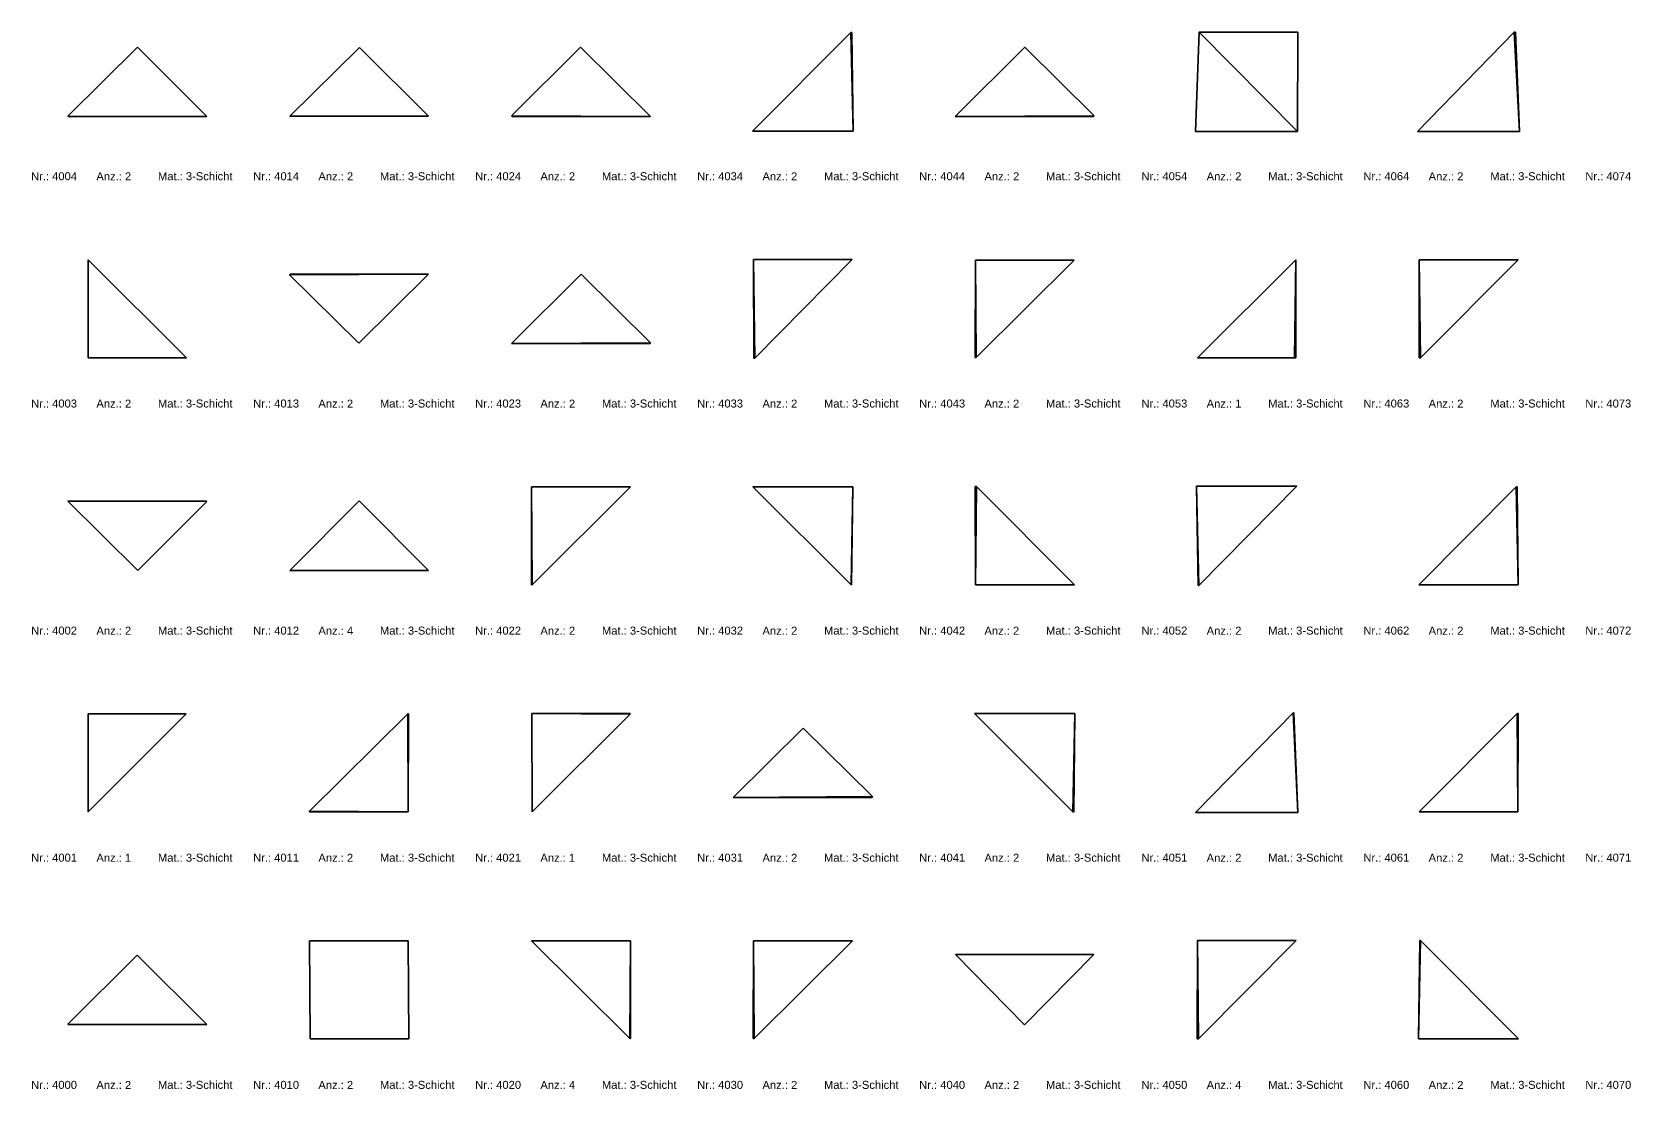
# Model space of a CAD drawing. Header units: millimetres. Extents: x -1099 to 66227, y -20588 to 1633.
# Drawn here: x -1099 to 15115, y -20588 to -9878 of the extents above; entities that cross this region are included whole.
import ezdxf

# ---------------------------------------------------------------- set-up
doc = ezdxf.new("R2010")
doc.units = ezdxf.units.MM
doc.header["$LTSCALE"] = 12.5
doc.layers.add('CURVES', color=1, linetype='Continuous', true_color=0xff0000)
doc.layers.add('TEXT', color=1, linetype='Continuous', true_color=0xff0000)
doc.styles.add('ARIAL_REGULAR', font='arial.ttf')

msp = doc.modelspace()

# ---------------------------------------------------------------- texts
at = {"layer": 'TEXT', "attachment_point": 7, "style": 'ARIAL_REGULAR'}
for s, insert, char_height, width in [('Nr.: 4004', (-1109, -11381), 81.1, 1078.73), ('Anz.: 2', (-446, -11381), 81.1, 853.81), ('Mat.: 3-Schicht', (178, -11381), 81.15, 1665.28), ('Nr.: 4014', (1143, -11381), 81.1, 1078.73), ('Anz.: 2', (1805, -11381), 81.1, 853.81), ('Mat.: 3-Schicht', (2429, -11381), 81.15, 1665.28), ('Nr.: 4024', (3394, -11381), 81.1, 1078.73), ('Anz.: 2', (4056, -11381), 81.1, 853.81), ('Mat.: 3-Schicht', (4680, -11381), 81.15, 1665.28), ('Nr.: 4034', (5645, -11381), 81.1, 1078.73), ('Anz.: 2', (6308, -11381), 81.1, 853.81), ('Mat.: 3-Schicht', (6932, -11381), 81.15, 1665.28), ('Nr.: 4044', (7897, -11381), 81.1, 1078.73), ('Anz.: 2', (8559, -11381), 81.1, 853.81), ('Mat.: 3-Schicht', (9183, -11381), 81.15, 1665.28), ('Nr.: 4054', (10150, -11381), 81.1, 1078.73), ('Anz.: 2', (10812, -11381), 81.1, 853.81), ('Mat.: 3-Schicht', (11436, -11381), 81.15, 1665.28), ('Nr.: 4064', (12401, -11381), 81.1, 1078.73), ('Anz.: 2', (13063, -11381), 81.1, 853.81), ('Mat.: 3-Schicht', (13688, -11381), 81.15, 1665.28), ('Nr.: 4074', (14652, -11381), 81.1, 1078.73), ('Nr.: 4003', (-1109, -13684), 81.1, 1079.61), ('Anz.: 2', (-446, -13684), 81.1, 853.81), ('Mat.: 3-Schicht', (178, -13684), 81.15, 1665.28), ('Nr.: 4013', (1143, -13684), 81.1, 1079.61), ('Anz.: 2', (1805, -13684), 81.1, 853.81), ('Mat.: 3-Schicht', (2429, -13684), 81.15, 1665.28), ('Nr.: 4023', (3394, -13684), 81.1, 1079.61), ('Anz.: 2', (4056, -13684), 81.1, 853.81), ('Mat.: 3-Schicht', (4680, -13684), 81.15, 1665.28), ('Nr.: 4033', (5645, -13684), 81.1, 1079.61), ('Anz.: 2', (6308, -13684), 81.1, 853.81), ('Mat.: 3-Schicht', (6932, -13684), 81.15, 1665.28), ('Nr.: 4043', (7897, -13684), 81.1, 1079.61), ('Anz.: 2', (8559, -13684), 81.1, 853.81), ('Mat.: 3-Schicht', (9183, -13684), 81.15, 1665.28), ('Nr.: 4053', (10150, -13684), 81.1, 1079.61), ('Anz.: 1', (10812, -13684), 81.1, 824.7), ('Mat.: 3-Schicht', (11436, -13684), 81.15, 1665.28), ('Nr.: 4063', (12401, -13684), 81.1, 1079.61), ('Anz.: 2', (13063, -13684), 81.1, 853.81), ('Mat.: 3-Schicht', (13688, -13684), 81.15, 1665.28), ('Nr.: 4073', (14652, -13684), 81.1, 1079.61), ('Nr.: 4002', (-1109, -15985), 81.1, 1077.85), ('Anz.: 2', (-446, -15985), 81.1, 853.81), ('Mat.: 3-Schicht', (178, -15985), 81.15, 1665.28), ('Nr.: 4012', (1143, -15985), 81.1, 1077.85), ('Anz.: 4', (1805, -15985), 81.1, 854.69), ('Mat.: 3-Schicht', (2429, -15985), 81.15, 1665.28), ('Nr.: 4022', (3394, -15985), 81.1, 1077.85), ('Anz.: 2', (4056, -15985), 81.1, 853.81), ('Mat.: 3-Schicht', (4680, -15985), 81.15, 1665.28), ('Nr.: 4032', (5645, -15985), 81.1, 1077.85), ('Anz.: 2', (6308, -15985), 81.1, 853.81), ('Mat.: 3-Schicht', (6932, -15985), 81.15, 1665.28), ('Nr.: 4042', (7897, -15985), 81.1, 1077.85), ('Anz.: 2', (8559, -15985), 81.1, 853.81), ('Mat.: 3-Schicht', (9183, -15985), 81.15, 1665.28), ('Nr.: 4052', (10150, -15985), 81.1, 1077.85), ('Anz.: 2', (10812, -15985), 81.1, 853.81), ('Mat.: 3-Schicht', (11436, -15985), 81.15, 1665.28), ('Nr.: 4062', (12401, -15985), 81.1, 1077.85), ('Anz.: 2', (13063, -15985), 81.1, 853.81), ('Mat.: 3-Schicht', (13688, -15985), 81.15, 1665.28), ('Nr.: 4072', (14652, -15985), 81.1, 1077.85), ('Nr.: 4001', (-1109, -18286), 81.1, 1048.74), ('Anz.: 1', (-446, -18286), 81.1, 824.7), ('Mat.: 3-Schicht', (178, -18286), 81.15, 1665.28), ('Nr.: 4011', (1143, -18286), 81.1, 1048.74), ('Anz.: 2', (1805, -18286), 81.1, 853.81), ('Mat.: 3-Schicht', (2429, -18286), 81.15, 1665.28), ('Nr.: 4021', (3394, -18286), 81.1, 1048.74), ('Anz.: 1', (4056, -18286), 81.1, 824.7), ('Mat.: 3-Schicht', (4680, -18286), 81.15, 1665.28), ('Nr.: 4031', (5645, -18286), 81.1, 1048.74), ('Anz.: 2', (6308, -18286), 81.1, 853.81), ('Mat.: 3-Schicht', (6932, -18286), 81.15, 1665.28), ('Nr.: 4041', (7897, -18286), 81.1, 1048.74), ('Anz.: 2', (8559, -18286), 81.1, 853.81), ('Mat.: 3-Schicht', (9183, -18286), 81.15, 1665.28), ('Nr.: 4051', (10150, -18286), 81.1, 1048.74), ('Anz.: 2', (10812, -18286), 81.1, 853.81), ('Mat.: 3-Schicht', (11436, -18286), 81.15, 1665.28), ('Nr.: 4061', (12401, -18286), 81.1, 1048.74), ('Anz.: 2', (13063, -18286), 81.1, 853.81), ('Mat.: 3-Schicht', (13688, -18286), 81.15, 1665.28), ('Nr.: 4071', (14652, -18286), 81.1, 1048.74), ('Nr.: 4000', (-1109, -20588), 81.1, 1079.61), ('Anz.: 2', (-446, -20588), 81.1, 853.81), ('Mat.: 3-Schicht', (178, -20588), 81.15, 1665.28), ('Nr.: 4010', (1143, -20588), 81.1, 1079.61), ('Anz.: 2', (1805, -20588), 81.1, 853.81), ('Mat.: 3-Schicht', (2429, -20588), 81.15, 1665.28), ('Nr.: 4020', (3394, -20588), 81.1, 1079.61), ('Anz.: 4', (4056, -20588), 81.1, 854.69), ('Mat.: 3-Schicht', (4680, -20588), 81.15, 1665.28), ('Nr.: 4030', (5645, -20588), 81.1, 1079.61), ('Anz.: 2', (6308, -20588), 81.1, 853.81), ('Mat.: 3-Schicht', (6932, -20588), 81.15, 1665.28), ('Nr.: 4040', (7897, -20588), 81.1, 1079.61), ('Anz.: 2', (8559, -20588), 81.1, 853.81), ('Mat.: 3-Schicht', (9183, -20588), 81.15, 1665.28), ('Nr.: 4050', (10150, -20588), 81.1, 1079.61), ('Anz.: 4', (10812, -20588), 81.1, 854.69), ('Mat.: 3-Schicht', (11436, -20588), 81.15, 1665.28), ('Nr.: 4060', (12401, -20588), 81.1, 1079.61), ('Anz.: 2', (13063, -20588), 81.1, 853.81), ('Mat.: 3-Schicht', (13688, -20588), 81.15, 1665.28), ('Nr.: 4070', (14652, -20588), 81.1, 1079.61)]:
    msp.add_mtext(s, dxfattribs=dict(at, insert=insert, char_height=char_height, width=width))

# ---------------------------------------------------------------- meshes
at = {"layer": 'CURVES'}
mesh = msp.add_polyface(dxfattribs=at)
corners = [(7214, -9883), (7214, -9883), (7214, -9883), (7204, -9883), (7204, -9883), (7204, -9883), (7204, -9883, 100), (7204, -9883, 100), (7204, -9883, 100), (7214, -9883, 100), (7214, -9883, 100), (7214, -9883, 100), (6208, -10882), (6208, -10882), (6208, -10882), (6208, -10882, 100), (6208, -10882, 100), (6208, -10882, 100), (7227, -10882), (7227, -10882), (7227, -10882), (7227, -10882, 100), (7227, -10882, 100), (7227, -10882, 100)]
mesh.append_faces([[corners[k] for k in face] for face in [(9, 0, 4, 7), (8, 3, 13, 15), (16, 12, 19, 21), (22, 18, 1, 11), (5, 20, 14, 14), (20, 5, 2, 2), (23, 6, 17, 17), (6, 23, 10, 10)]])
mesh = msp.add_polyface(dxfattribs=at)
corners = [(11736, -9879), (11736, -9879), (11736, -9879), (10736, -9880), (10736, -9880), (10736, -9880), (10736, -9880, 100), (10736, -9880, 100), (10736, -9880, 100), (11736, -9879, 100), (11736, -9879, 100), (11736, -9879, 100), (10700, -10886), (10700, -10886), (10700, -10886), (10700, -10886, 100), (10700, -10886, 100), (10700, -10886, 100), (11733, -10886), (11733, -10886), (11733, -10886), (11733, -10886, 100), (11733, -10886, 100), (11733, -10886, 100)]
mesh.append_faces([[corners[k] for k in face] for face in [(9, 0, 4, 7), (8, 3, 13, 15), (16, 12, 19, 21), (22, 18, 1, 11), (5, 20, 14, 14), (20, 5, 2, 2), (23, 6, 17, 17), (6, 23, 10, 10)]])
mesh = msp.add_polyface(dxfattribs=at)
corners = [(13944, -9878), (13944, -9878), (13944, -9878), (13931, -9878), (13931, -9878), (13931, -9878), (13931, -9878, 100), (13931, -9878, 100), (13931, -9878, 100), (13944, -9878, 100), (13944, -9878, 100), (13944, -9878, 100), (12950, -10887), (12950, -10887), (12950, -10887), (12950, -10887, 100), (12950, -10887, 100), (12950, -10887, 100), (13986, -10887), (13986, -10887), (13986, -10887), (13986, -10887, 100), (13986, -10887, 100), (13986, -10887, 100)]
mesh.append_faces([[corners[k] for k in face] for face in [(9, 0, 4, 7), (8, 3, 13, 15), (16, 12, 19, 21), (22, 18, 1, 11), (5, 20, 14, 14), (20, 5, 2, 2), (23, 6, 17, 17), (6, 23, 10, 10)]])
mesh = msp.add_polyface(dxfattribs=at)
corners = [(673, -10733), (673, -10733), (673, -10733), (-31, -10031), (-31, -10031), (-31, -10031), (-31, -10031, 100), (-31, -10031, 100), (-31, -10031, 100), (673, -10733, 100), (673, -10733, 100), (673, -10733, 100), (-737, -10729), (-737, -10729), (-737, -10729), (-737, -10729, 100), (-737, -10729, 100), (-737, -10729, 100), (-732, -10734), (-732, -10734), (-732, -10734), (-732, -10734, 100), (-732, -10734, 100), (-732, -10734, 100), (673, -10734), (673, -10734), (673, -10734), (673, -10734, 100), (673, -10734, 100), (673, -10734, 100)]
mesh.append_faces([[corners[k] for k in face] for face in [(0, 4, 7, 9), (8, 3, 13, 15), (16, 12, 19, 21), (22, 18, 25, 28), (1, 29, 24, 24), (29, 1, 11, 11), (2, 26, 20, 20), (5, 2, 14, 14), (20, 14, 2, 2), (10, 17, 23, 23), (6, 17, 10, 10), (27, 10, 23, 23)]])
mesh = msp.add_polyface(dxfattribs=at)
corners = [(2920, -10731), (2920, -10731), (2920, -10731), (2223, -10034), (2223, -10034), (2223, -10034), (2223, -10034, 100), (2223, -10034, 100), (2223, -10034, 100), (2920, -10731, 100), (2920, -10731, 100), (2920, -10731, 100), (1516, -10731), (1516, -10731), (1516, -10731), (1516, -10731, 100), (1516, -10731, 100), (1516, -10731, 100), (2920, -10731), (2920, -10731), (2920, -10731), (2920, -10731, 100), (2920, -10731, 100), (2920, -10731, 100)]
mesh.append_faces([[corners[k] for k in face] for face in [(0, 4, 7, 9), (15, 8, 3, 13), (12, 19, 21, 16), (18, 1, 11, 22), (2, 20, 14, 14), (14, 5, 2, 2), (10, 6, 17, 17), (17, 23, 10, 10)]])
mesh = msp.add_polyface(dxfattribs=at)
corners = [(4464, -10031), (4464, -10031), (4464, -10031), (3763, -10727), (3763, -10727), (3763, -10727), (3763, -10727, 100), (3763, -10727, 100), (3763, -10727, 100), (4464, -10031, 100), (4464, -10031, 100), (4464, -10031, 100), (3770, -10734), (3770, -10734), (3770, -10734), (3770, -10734, 100), (3770, -10734, 100), (3770, -10734, 100), (5174, -10734), (5174, -10734), (5174, -10734), (5174, -10734, 100), (5174, -10734, 100), (5174, -10734, 100)]
mesh.append_faces([[corners[k] for k in face] for face in [(7, 9, 0, 4), (8, 3, 13, 15), (16, 12, 19, 21), (11, 22, 18, 18), (18, 1, 11, 11), (5, 20, 14, 14), (20, 5, 2, 2), (23, 6, 17, 17), (6, 23, 10, 10)]])
mesh = msp.add_polyface(dxfattribs=at)
corners = [(9673, -10726), (9673, -10726), (9673, -10726), (8970, -10032), (8970, -10032), (8970, -10032), (8970, -10032, 100), (8970, -10032, 100), (8970, -10032, 100), (9673, -10726, 100), (9673, -10726, 100), (9673, -10726, 100), (8263, -10733), (8263, -10733), (8263, -10733), (8263, -10733, 100), (8263, -10733, 100), (8263, -10733, 100), (9665, -10733), (9665, -10733), (9665, -10733), (9665, -10733, 100), (9665, -10733, 100), (9665, -10733, 100)]
mesh.append_faces([[corners[k] for k in face] for face in [(9, 0, 4, 7), (15, 8, 3, 13), (21, 16, 12, 19), (18, 1, 11, 22), (2, 20, 14, 14), (14, 5, 2, 2), (10, 6, 17, 17), (17, 23, 10, 10)]])
mesh = msp.add_polyface(dxfattribs=at)
corners = [(466, -13178), (466, -13178), (466, -13178), (-529, -12185), (-529, -12185), (-529, -12185), (-529, -12185, 100), (-529, -12185, 100), (-529, -12185, 100), (466, -13178, 100), (466, -13178, 100), (466, -13178, 100), (-529, -13180), (-529, -13180), (-529, -13180), (-529, -13180, 100), (-529, -13180, 100), (-529, -13180, 100), (466, -13180), (466, -13180), (466, -13180), (466, -13180, 100), (466, -13180, 100), (466, -13180, 100)]
mesh.append_faces([[corners[k] for k in face] for face in [(7, 9, 0, 4), (3, 13, 15, 8), (12, 19, 21, 16), (22, 18, 1, 11), (2, 20, 14, 14), (14, 5, 2, 2), (10, 6, 17, 17), (17, 23, 10, 10)]])
mesh = msp.add_polyface(dxfattribs=at)
corners = [(7219, -12182), (7219, -12182), (7219, -12182), (6217, -12182), (6217, -12182), (6217, -12182), (6217, -12182, 100), (6217, -12182, 100), (6217, -12182, 100), (7219, -12182, 100), (7219, -12182, 100), (7219, -12182, 100), (6220, -13183), (6220, -13183), (6220, -13183), (6220, -13183, 100), (6220, -13183, 100), (6220, -13183, 100), (6229, -13183), (6229, -13183), (6229, -13183), (6229, -13183, 100), (6229, -13183, 100), (6229, -13183, 100)]
mesh.append_faces([[corners[k] for k in face] for face in [(0, 4, 7, 9), (15, 8, 3, 13), (21, 16, 12, 19), (11, 22, 18, 1), (5, 20, 14, 14), (20, 5, 2, 2), (23, 6, 17, 17), (6, 23, 10, 10)]])
mesh = msp.add_polyface(dxfattribs=at)
corners = [(9469, -12189), (9469, -12189), (9469, -12189), (8469, -12189), (8469, -12189), (8469, -12189), (8469, -12189, 100), (8469, -12189, 100), (8469, -12189, 100), (9469, -12189, 100), (9469, -12189, 100), (9469, -12189, 100), (8466, -13177), (8466, -13177), (8466, -13177), (8466, -13177, 100), (8466, -13177, 100), (8466, -13177, 100), (8475, -13177), (8475, -13177), (8475, -13177), (8475, -13177, 100), (8475, -13177, 100), (8475, -13177, 100)]
mesh.append_faces([[corners[k] for k in face] for face in [(0, 4, 7, 9), (15, 8, 3, 13), (16, 12, 19, 21), (18, 1, 11, 22), (5, 20, 14, 14), (20, 5, 2, 2), (23, 6, 17, 17), (6, 23, 10, 10)]])
mesh = msp.add_polyface(dxfattribs=at)
corners = [(11218, -13179, 50), (10969, -13179, 50), (11706, -13179, 50), (11706, -13179, 25), (11585, -13179, 50), (11218, -13179, 25), (11585, -13179, 25), (11706, -13179, 12), (11704, -13179, 25), (11585, -13179, 12), (11704, -13179, 12), (11710, -13179, 50), (11710, -13179, 25), (11704, -13179, 6), (11676, -13179, 12), (11585, -13179, 6), (11676, -13179, 6), (11401, -13179, 25), (11218, -13179, 12), (11401, -13179, 12), (11094, -13179, 50), (10969, -13179, 25), (11094, -13179, 25), (11706, -13179, 75), (11710, -13179, 75), (11218, -13179, 75), (11585, -13179, 75), (11706, -13179, 88), (11585, -13179, 88), (11704, -13179, 75), (11704, -13179, 88), (11704, -13179, 94), (11585, -13179, 94), (11676, -13179, 88), (11676, -13179, 94), (11218, -13179, 88), (11401, -13179, 75), (11401, -13179, 88), (10969, -13179, 75), (11094, -13179, 75), (11715, -12186), (11715, -12186), (11715, -12186), (10721, -13179), (10721, -13179), (10721, -13179), (10721, -13179, 100), (10721, -13179, 100), (10721, -13179, 100), (11715, -12186, 100), (11715, -12186, 100), (11715, -12186, 100), (11715, -13179), (11715, -13179), (11715, -13179), (11715, -13179, 100), (11715, -13179, 100), (11715, -13179, 100), (11703, -13179), (11703, -13179), (11703, -13179, 100), (11703, -13179, 100)]
mesh.append_faces([[corners[k] for k in face] for face in [(47, 49, 40, 44), (39, 38, 1, 20), (25, 39, 20, 0), (0, 20, 22, 5), (20, 1, 21, 22), (24, 23, 2, 11), (34, 32, 28, 33), (31, 34, 33, 30), (33, 28, 26, 26), (29, 30, 33, 33), (26, 29, 33, 33), (27, 30, 29, 23), (37, 35, 25, 36), (28, 37, 36, 26), (36, 25, 0, 0), (4, 26, 36, 36), (0, 4, 36, 36), (29, 26, 4, 4), (2, 23, 29, 29), (4, 2, 29, 29), (8, 3, 2, 2), (4, 6, 8, 8), (2, 4, 8, 8), (17, 6, 4, 4), (0, 5, 17, 17), (4, 0, 17, 17), (6, 17, 19, 9), (17, 5, 18, 19), (3, 8, 10, 7), (14, 10, 8, 8), (6, 9, 14, 14), (8, 6, 14, 14), (10, 14, 16, 13), (14, 9, 15, 16), (11, 2, 3, 12), (21, 43, 18, 18), (58, 15, 18, 18), (18, 22, 21, 21), (22, 18, 5, 5), (1, 43, 21, 21), (9, 19, 15, 15), (18, 15, 19, 19), (58, 18, 43, 43), (48, 1, 38, 38), (39, 35, 38, 38), (48, 38, 35, 35), (43, 1, 48, 48), (39, 25, 35, 35), (32, 37, 28, 28), (35, 37, 32, 32), (60, 48, 35, 35), (32, 60, 35, 35), (13, 16, 58, 58), (15, 58, 16, 16), (7, 10, 13, 13), (13, 58, 7, 7), (12, 7, 53, 53), (58, 53, 7, 7), (7, 12, 3, 3), (12, 53, 11, 11), (27, 60, 31, 31), (34, 31, 60, 60), (31, 30, 27, 27), (32, 34, 60, 60), (55, 27, 24, 24), (23, 24, 27, 27), (11, 55, 24, 24), (60, 27, 55, 55), (55, 11, 53, 53), (52, 41, 51, 56), (42, 54, 59, 59), (59, 45, 42, 42), (50, 46, 61, 61), (61, 57, 50, 50)]])
mesh = msp.add_polyface(dxfattribs=at)
corners = [(13970, -12187), (13970, -12187), (13970, -12187), (12968, -12187), (12968, -12187), (12968, -12187), (12968, -12187, 100), (12968, -12187, 100), (12968, -12187, 100), (13970, -12187, 100), (13970, -12187, 100), (13970, -12187, 100), (12966, -13179), (12966, -13179), (12966, -13179), (12966, -13179, 100), (12966, -13179, 100), (12966, -13179, 100), (12980, -13179), (12980, -13179), (12980, -13179), (12980, -13179, 100), (12980, -13179, 100), (12980, -13179, 100)]
mesh.append_faces([[corners[k] for k in face] for face in [(9, 0, 4, 7), (8, 3, 13, 15), (12, 19, 21, 16), (22, 18, 1, 11), (5, 20, 14, 14), (20, 5, 2, 2), (23, 6, 17, 17), (6, 23, 10, 10)]])
mesh = msp.add_polyface(dxfattribs=at)
corners = [(2923, -12333), (2923, -12333), (2923, -12333), (1520, -12333), (1520, -12333), (1520, -12333), (1520, -12333, 100), (1520, -12333, 100), (1520, -12333, 100), (2923, -12333, 100), (2923, -12333, 100), (2923, -12333, 100), (1513, -12339), (1513, -12339), (1513, -12339), (1513, -12339, 100), (1513, -12339, 100), (1513, -12339, 100), (2215, -13032), (2215, -13032), (2215, -13032), (2215, -13032, 100), (2215, -13032, 100), (2215, -13032, 100)]
mesh.append_faces([[corners[k] for k in face] for face in [(9, 0, 4, 7), (8, 3, 13, 15), (16, 12, 19, 21), (22, 18, 1, 11), (2, 20, 14, 14), (14, 5, 2, 2), (10, 6, 17, 17), (17, 23, 10, 10)]])
mesh = msp.add_polyface(dxfattribs=at)
corners = [(5174, -13029), (5174, -13029), (5174, -13029), (4470, -12331), (4470, -12331), (4470, -12331), (4470, -12331, 100), (4470, -12331, 100), (4470, -12331, 100), (5174, -13029, 100), (5174, -13029, 100), (5174, -13029, 100), (3762, -13034), (3762, -13034), (3762, -13034), (3762, -13034, 100), (3762, -13034, 100), (3762, -13034, 100), (5169, -13034), (5169, -13034), (5169, -13034), (5169, -13034, 100), (5169, -13034, 100), (5169, -13034, 100)]
mesh.append_faces([[corners[k] for k in face] for face in [(7, 9, 0, 4), (3, 13, 15, 8), (21, 16, 12, 19), (11, 22, 18, 1), (2, 20, 14, 14), (14, 5, 2, 2), (10, 6, 17, 17), (17, 23, 10, 10)]])
mesh = msp.add_polyface(dxfattribs=at)
corners = [(4970, -14486), (4970, -14486), (4970, -14486), (3967, -14486), (3967, -14486), (3967, -14486), (3967, -14486, 100), (3967, -14486, 100), (3967, -14486, 100), (4970, -14486, 100), (4970, -14486, 100), (4970, -14486, 100), (3966, -15479), (3966, -15479), (3966, -15479), (3966, -15479, 100), (3966, -15479, 100), (3966, -15479, 100), (3973, -15479), (3973, -15479), (3973, -15479), (3973, -15479, 100), (3973, -15479, 100), (3973, -15479, 100)]
mesh.append_faces([[corners[k] for k in face] for face in [(9, 0, 4, 7), (8, 3, 13, 15), (16, 12, 19, 21), (22, 18, 1, 11), (5, 20, 14, 14), (20, 5, 2, 2), (23, 6, 17, 17), (6, 23, 10, 10)]])
mesh = msp.add_polyface(dxfattribs=at)
corners = [(7226, -14487), (7226, -14487), (7226, -14487), (6210, -14487), (6210, -14487), (6210, -14487), (6210, -14487, 100), (6210, -14487, 100), (6210, -14487, 100), (7226, -14487, 100), (7226, -14487, 100), (7226, -14487, 100), (7209, -15478), (7209, -15478), (7209, -15478), (7209, -15478, 100), (7209, -15478, 100), (7209, -15478, 100), (7210, -15478), (7210, -15478), (7210, -15478), (7210, -15478, 100), (7210, -15478, 100), (7210, -15478, 100)]
mesh.append_faces([[corners[k] for k in face] for face in [(0, 4, 7, 9), (17, 8, 3, 3), (3, 13, 17, 17), (15, 12, 19, 21), (18, 1, 11, 22), (2, 20, 14, 14), (14, 5, 2, 2), (10, 6, 16, 16), (16, 23, 10, 10)]])
mesh = msp.add_polyface(dxfattribs=at)
corners = [(8477, -14484), (8477, -14484), (8477, -14484), (8465, -14484), (8465, -14484), (8465, -14484), (8465, -14484, 100), (8465, -14484, 100), (8465, -14484, 100), (8477, -14484, 100), (8477, -14484, 100), (8477, -14484, 100), (8467, -15481), (8467, -15481), (8467, -15481), (8467, -15481, 100), (8467, -15481, 100), (8467, -15481, 100), (9471, -15481), (9471, -15481), (9471, -15481), (9471, -15481, 100), (9471, -15481, 100), (9471, -15481, 100)]
mesh.append_faces([[corners[k] for k in face] for face in [(9, 0, 4, 7), (8, 3, 13, 15), (16, 12, 19, 21), (22, 18, 1, 11), (2, 20, 14, 14), (14, 5, 2, 2), (10, 6, 17, 17), (17, 23, 10, 10)]])
mesh = msp.add_polyface(dxfattribs=at)
corners = [(11725, -14479), (11725, -14479), (11725, -14479), (10710, -14479), (10710, -14479), (10710, -14479), (10710, -14479, 100), (10710, -14479, 100), (10710, -14479, 100), (11725, -14479, 100), (11725, -14479, 100), (11725, -14479, 100), (10725, -15487), (10725, -15487), (10725, -15487), (10725, -15487, 100), (10725, -15487, 100), (10725, -15487, 100), (10734, -15487), (10734, -15487), (10734, -15487), (10734, -15487, 100), (10734, -15487, 100), (10734, -15487, 100)]
mesh.append_faces([[corners[k] for k in face] for face in [(9, 0, 4, 7), (3, 13, 15, 8), (21, 16, 12, 12), (12, 19, 21, 21), (11, 22, 18, 18), (18, 1, 11, 11), (5, 20, 14, 14), (20, 5, 2, 2), (23, 6, 17, 17), (6, 23, 10, 10)]])
mesh = msp.add_polyface(dxfattribs=at)
corners = [(13961, -14487), (13961, -14487), (13961, -14487), (13952, -14487), (13952, -14487), (13952, -14487), (13952, -14487, 100), (13952, -14487, 100), (13952, -14487, 100), (13961, -14487, 100), (13961, -14487, 100), (13961, -14487, 100), (12963, -15479), (12963, -15479), (12963, -15479), (12963, -15479, 100), (12963, -15479, 100), (12963, -15479, 100), (13972, -15479), (13972, -15479), (13972, -15479), (13972, -15479, 100), (13972, -15479, 100), (13972, -15479, 100)]
mesh.append_faces([[corners[k] for k in face] for face in [(9, 0, 4, 7), (8, 3, 13, 15), (16, 12, 19, 21), (22, 18, 1, 11), (5, 20, 14, 14), (20, 5, 2, 2), (23, 6, 17, 17), (6, 23, 10, 10)]])
mesh = msp.add_polyface(dxfattribs=at)
corners = [(672, -14634, 50), (672, -14634, 25), (673, -14635, 50), (673, -14635, 25), (670, -14632, 50), (669, -14631, 50), (670, -14632, 25), (669, -14631, 25), (670, -14632, 75), (669, -14631, 75), (672, -14634, 75), (673, -14635, 75), (669, -14631), (669, -14631), (669, -14631), (-737, -14631), (-737, -14631), (-737, -14631), (-737, -14631, 100), (-737, -14631, 100), (-737, -14631, 100), (669, -14631, 100), (669, -14631, 100), (669, -14631, 100), (-27, -15334), (-27, -15334), (-27, -15334), (-27, -15334, 100), (-27, -15334, 100), (-27, -15334, 100), (673, -14635), (673, -14635), (673, -14635), (673, -14635, 100), (673, -14635, 100), (673, -14635, 100)]
mesh.append_faces([[corners[k] for k in face] for face in [(21, 12, 16, 19), (25, 20, 15, 15), (20, 25, 27, 27), (28, 24, 31, 33), (10, 11, 2, 0), (0, 2, 3, 1), (9, 8, 4, 5), (5, 4, 6, 7), (2, 30, 3, 3), (1, 3, 30, 30), (6, 1, 30, 13), (34, 30, 2, 2), (10, 34, 11, 11), (2, 11, 34, 34), (10, 0, 4, 8), (8, 34, 10, 10), (0, 1, 6, 4), (5, 7, 13, 13), (6, 13, 7, 7), (8, 9, 23, 23), (5, 23, 9, 9), (23, 5, 13, 13), (34, 8, 23, 23), (17, 32, 26, 26), (32, 17, 14, 14), (35, 18, 29, 29), (18, 35, 22, 22)]])
mesh = msp.add_polyface(dxfattribs=at)
corners = [(2220, -14630), (2220, -14630), (2220, -14630), (1517, -15335), (1517, -15335), (1517, -15335), (1517, -15335, 100), (1517, -15335, 100), (1517, -15335, 100), (2220, -14630, 100), (2220, -14630, 100), (2220, -14630, 100), (2920, -15335), (2920, -15335), (2920, -15335), (2920, -15335, 100), (2920, -15335, 100), (2920, -15335, 100)]
mesh.append_faces([[corners[k] for k in face] for face in [(0, 4, 7, 9), (3, 13, 15, 8), (11, 16, 12, 1), (14, 5, 2, 2), (10, 6, 17, 17)]])
mesh = msp.add_polyface(dxfattribs=at)
corners = [(465, -16786), (465, -16786), (465, -16786), (-529, -16786), (-529, -16786), (-529, -16786), (-529, -16786, 100), (-529, -16786, 100), (-529, -16786, 100), (465, -16786, 100), (465, -16786, 100), (465, -16786, 100), (-528, -17779), (-528, -17779), (-528, -17779), (-528, -17779, 100), (-528, -17779, 100), (-528, -17779, 100)]
mesh.append_faces([[corners[k] for k in face] for face in [(9, 0, 4, 7), (13, 8, 3, 3), (8, 13, 15, 15), (11, 16, 12, 12), (12, 1, 11, 11), (2, 14, 5, 5), (10, 6, 17, 17)]])
mesh = msp.add_polyface(dxfattribs=at)
corners = [(2715, -16787), (2715, -16787), (2715, -16787), (2713, -16787), (2713, -16787), (2713, -16787), (2713, -16787, 100), (2713, -16787, 100), (2713, -16787, 100), (2715, -16787, 100), (2715, -16787, 100), (2715, -16787, 100), (1716, -17774), (1716, -17774), (1716, -17774), (1716, -17774, 100), (1716, -17774, 100), (1716, -17774, 100), (1716, -17779), (1716, -17779), (1716, -17779), (1716, -17779, 100), (1716, -17779, 100), (1716, -17779, 100), (2715, -17779), (2715, -17779), (2715, -17779), (2715, -17779, 100), (2715, -17779, 100), (2715, -17779, 100), (2720, -16787), (2720, -16787), (2720, -16787), (2720, -16787, 100), (2720, -16787, 100), (2720, -16787, 100)]
mesh.append_faces([[corners[k] for k in face] for face in [(11, 0, 4, 7), (3, 13, 15, 8), (12, 19, 21, 16), (27, 22, 18, 25), (33, 28, 24, 31), (34, 30, 1, 10), (26, 20, 14, 14), (5, 26, 14, 14), (26, 5, 2, 2), (26, 2, 32, 32), (6, 17, 29, 29), (23, 29, 17, 17), (9, 29, 35, 35), (6, 29, 9, 9)]])
mesh = msp.add_polyface(dxfattribs=at)
corners = [(4966, -16784), (4966, -16784), (4966, -16784), (3970, -16784), (3970, -16784), (3970, -16784), (3970, -16784, 100), (3970, -16784, 100), (3970, -16784, 100), (4966, -16784, 100), (4966, -16784, 100), (4966, -16784, 100), (3971, -17781), (3971, -17781), (3971, -17781), (3971, -17781, 100), (3971, -17781, 100), (3971, -17781, 100), (4966, -16789), (4966, -16789), (4966, -16789), (4966, -16789, 100), (4966, -16789, 100), (4966, -16789, 100)]
mesh.append_faces([[corners[k] for k in face] for face in [(9, 0, 4, 7), (8, 3, 13, 15), (16, 12, 19, 21), (22, 18, 1, 11), (5, 20, 14, 14), (20, 5, 2, 2), (23, 6, 17, 17), (6, 23, 10, 10)]])
mesh = msp.add_polyface(dxfattribs=at)
corners = [(9476, -16784), (9476, -16784), (9476, -16784), (8459, -16784), (8459, -16784), (8459, -16784), (8459, -16784, 100), (8459, -16784, 100), (8459, -16784, 100), (9476, -16784, 100), (9476, -16784, 100), (9476, -16784, 100), (9454, -17781), (9454, -17781), (9454, -17781), (9454, -17781, 100), (9454, -17781, 100), (9454, -17781, 100), (9465, -17781), (9465, -17781), (9465, -17781), (9465, -17781, 100), (9465, -17781, 100), (9465, -17781, 100)]
mesh.append_faces([[corners[k] for k in face] for face in [(0, 4, 7, 9), (15, 8, 3, 13), (16, 12, 19, 21), (18, 1, 11, 22), (2, 20, 14, 14), (14, 5, 2, 2), (10, 6, 17, 17), (17, 23, 10, 10)]])
mesh = msp.add_polyface(dxfattribs=at)
corners = [(11697, -16778), (11697, -16778), (11697, -16778), (11690, -16778), (11690, -16778), (11690, -16778), (11690, -16778, 100), (11690, -16778, 100), (11690, -16778, 100), (11697, -16778, 100), (11697, -16778, 100), (11697, -16778, 100), (10700, -17788), (10700, -17788), (10700, -17788), (10700, -17788, 100), (10700, -17788, 100), (10700, -17788, 100), (11736, -17788), (11736, -17788), (11736, -17788), (11736, -17788, 100), (11736, -17788, 100), (11736, -17788, 100)]
mesh.append_faces([[corners[k] for k in face] for face in [(9, 0, 4, 7), (15, 8, 3, 13), (12, 19, 21, 16), (18, 1, 11, 22), (5, 20, 14, 14), (20, 5, 2, 2), (23, 6, 17, 17), (6, 23, 10, 10)]])
mesh = msp.add_polyface(dxfattribs=at)
corners = [(13970, -16784), (13970, -16784), (13970, -16784), (13960, -16784), (13960, -16784), (13960, -16784), (13960, -16784, 100), (13960, -16784, 100), (13960, -16784, 100), (13970, -16784, 100), (13970, -16784, 100), (13970, -16784, 100), (12966, -17781), (12966, -17781), (12966, -17781), (12966, -17781, 100), (12966, -17781, 100), (12966, -17781, 100), (13968, -17781), (13968, -17781), (13968, -17781), (13968, -17781, 100), (13968, -17781, 100), (13968, -17781, 100)]
mesh.append_faces([[corners[k] for k in face] for face in [(9, 0, 4, 7), (15, 8, 3, 13), (12, 19, 21, 16), (18, 1, 11, 22), (5, 20, 14, 14), (20, 5, 2, 2), (23, 6, 17, 17), (6, 23, 10, 10)]])
mesh = msp.add_polyface(dxfattribs=at)
corners = [(7424, -17626), (7424, -17626), (7424, -17626), (6720, -16931), (6720, -16931), (6720, -16931), (6720, -16931, 100), (6720, -16931, 100), (6720, -16931, 100), (7424, -17626, 100), (7424, -17626, 100), (7424, -17626, 100), (6012, -17634), (6012, -17634), (6012, -17634), (6012, -17634, 100), (6012, -17634, 100), (6012, -17634, 100), (7416, -17634), (7416, -17634), (7416, -17634), (7416, -17634, 100), (7416, -17634, 100), (7416, -17634, 100)]
mesh.append_faces([[corners[k] for k in face] for face in [(7, 9, 0, 4), (8, 3, 13, 15), (16, 12, 19, 21), (11, 22, 18, 1), (2, 20, 14, 14), (14, 5, 2, 2), (10, 6, 17, 17), (17, 23, 10, 10)]])
mesh = msp.add_polyface(dxfattribs=at)
corners = [(2715, -19086), (2715, -19086), (2715, -19086), (1715, -19086), (1715, -19086), (1715, -19086), (1715, -19086, 100), (1715, -19086, 100), (1715, -19086, 100), (2715, -19086, 100), (2715, -19086, 100), (2715, -19086, 100), (1722, -20079), (1722, -20079), (1722, -20079), (1722, -20079, 100), (1722, -20079, 100), (1722, -20079, 100), (2721, -20079), (2721, -20079), (2721, -20079), (2721, -20079, 100), (2721, -20079, 100), (2721, -20079, 100)]
mesh.append_faces([[corners[k] for k in face] for face in [(7, 9, 0, 4), (15, 8, 3, 13), (12, 19, 21, 16), (18, 1, 11, 22), (20, 14, 5, 2), (10, 6, 17, 23)]])
mesh = msp.add_polyface(dxfattribs=at)
corners = [(4971, -19088), (4971, -19088), (4971, -19088), (3965, -19088), (3965, -19088), (3965, -19088), (3965, -19088, 100), (3965, -19088, 100), (3965, -19088, 100), (4971, -19088, 100), (4971, -19088, 100), (4971, -19088, 100), (4964, -20077), (4964, -20077), (4964, -20077), (4964, -20077, 100), (4964, -20077, 100), (4964, -20077, 100), (4969, -20077), (4969, -20077), (4969, -20077), (4969, -20077, 100), (4969, -20077, 100), (4969, -20077, 100)]
mesh.append_faces([[corners[k] for k in face] for face in [(9, 0, 4, 7), (8, 3, 13, 15), (16, 12, 19, 21), (22, 18, 1, 11), (2, 20, 14, 14), (14, 5, 2, 2), (10, 6, 17, 17), (17, 23, 10, 10)]])
mesh = msp.add_polyface(dxfattribs=at)
corners = [(7221, -19088), (7221, -19088), (7221, -19088), (6217, -19088), (6217, -19088), (6217, -19088), (6217, -19088, 100), (6217, -19088, 100), (6217, -19088, 100), (7221, -19088, 100), (7221, -19088, 100), (7221, -19088, 100), (6215, -20078), (6215, -20078), (6215, -20078), (6215, -20078, 100), (6215, -20078, 100), (6215, -20078, 100), (6224, -20078), (6224, -20078), (6224, -20078), (6224, -20078, 100), (6224, -20078, 100), (6224, -20078, 100)]
mesh.append_faces([[corners[k] for k in face] for face in [(0, 4, 7, 9), (15, 8, 3, 13), (16, 12, 19, 21), (18, 1, 11, 22), (5, 20, 14, 14), (20, 5, 2, 2), (23, 6, 17, 17), (6, 23, 10, 10)]])
mesh = msp.add_polyface(dxfattribs=at)
corners = [(11720, -19085), (11720, -19085), (11720, -19085), (10718, -19085), (10718, -19085), (10718, -19085), (10718, -19085, 100), (10718, -19085, 100), (10718, -19085, 100), (11720, -19085, 100), (11720, -19085, 100), (11720, -19085, 100), (10716, -20080), (10716, -20080), (10716, -20080), (10716, -20080, 100), (10716, -20080, 100), (10716, -20080, 100), (10728, -20080), (10728, -20080), (10728, -20080), (10728, -20080, 100), (10728, -20080, 100), (10728, -20080, 100)]
mesh.append_faces([[corners[k] for k in face] for face in [(9, 0, 4, 7), (8, 3, 13, 15), (16, 12, 19, 21), (22, 18, 1, 11), (5, 20, 14, 14), (20, 5, 2, 2), (23, 6, 17, 17), (6, 23, 10, 10)]])
mesh = msp.add_polyface(dxfattribs=at)
corners = [(12979, -19084), (12979, -19084), (12979, -19084), (12973, -19084), (12973, -19084), (12973, -19084), (12973, -19084, 100), (12973, -19084, 100), (12973, -19084, 100), (12979, -19084, 100), (12979, -19084, 100), (12979, -19084, 100), (12962, -20081), (12962, -20081), (12962, -20081), (12962, -20081, 100), (12962, -20081, 100), (12962, -20081, 100), (13974, -20081), (13974, -20081), (13974, -20081), (13974, -20081, 100), (13974, -20081, 100), (13974, -20081, 100)]
mesh.append_faces([[corners[k] for k in face] for face in [(9, 0, 4, 7), (17, 8, 3, 3), (3, 13, 17, 17), (21, 15, 12, 19), (18, 1, 11, 22), (2, 20, 14, 14), (14, 5, 2, 2), (10, 6, 16, 16), (16, 23, 10, 10)]])
mesh = msp.add_polyface(dxfattribs=at)
corners = [(673, -19934), (673, -19934), (673, -19934), (-32, -19231), (-32, -19231), (-32, -19231), (-32, -19231, 100), (-32, -19231, 100), (-32, -19231, 100), (673, -19934, 100), (673, -19934, 100), (673, -19934, 100), (-737, -19930), (-737, -19930), (-737, -19930), (-737, -19930, 100), (-737, -19930, 100), (-737, -19930, 100), (-732, -19934), (-732, -19934), (-732, -19934), (-732, -19934, 100), (-732, -19934, 100), (-732, -19934, 100), (672, -19934), (672, -19934), (672, -19934), (672, -19934, 100), (672, -19934, 100), (672, -19934, 100)]
mesh.append_faces([[corners[k] for k in face] for face in [(9, 0, 4, 7), (8, 3, 13, 15), (16, 12, 19, 21), (22, 18, 25, 27), (28, 24, 1, 11), (2, 26, 20, 20), (5, 2, 14, 14), (20, 14, 2, 2), (10, 17, 23, 23), (6, 17, 10, 10), (29, 10, 23, 23)]])
mesh = msp.add_polyface(dxfattribs=at)
corners = [(9668, -19227), (9668, -19227), (9668, -19227), (8267, -19227), (8267, -19227), (8267, -19227), (8267, -19227, 100), (8267, -19227, 100), (8267, -19227, 100), (9668, -19227, 100), (9668, -19227, 100), (9668, -19227, 100), (8964, -19938), (8964, -19938), (8964, -19938), (8964, -19938, 100), (8964, -19938, 100), (8964, -19938, 100)]
mesh.append_faces([[corners[k] for k in face] for face in [(9, 0, 4, 7), (8, 3, 13, 15), (16, 12, 1, 11), (2, 14, 5, 5), (10, 6, 17, 17)]])

doc.saveas('drawing.dxf')
